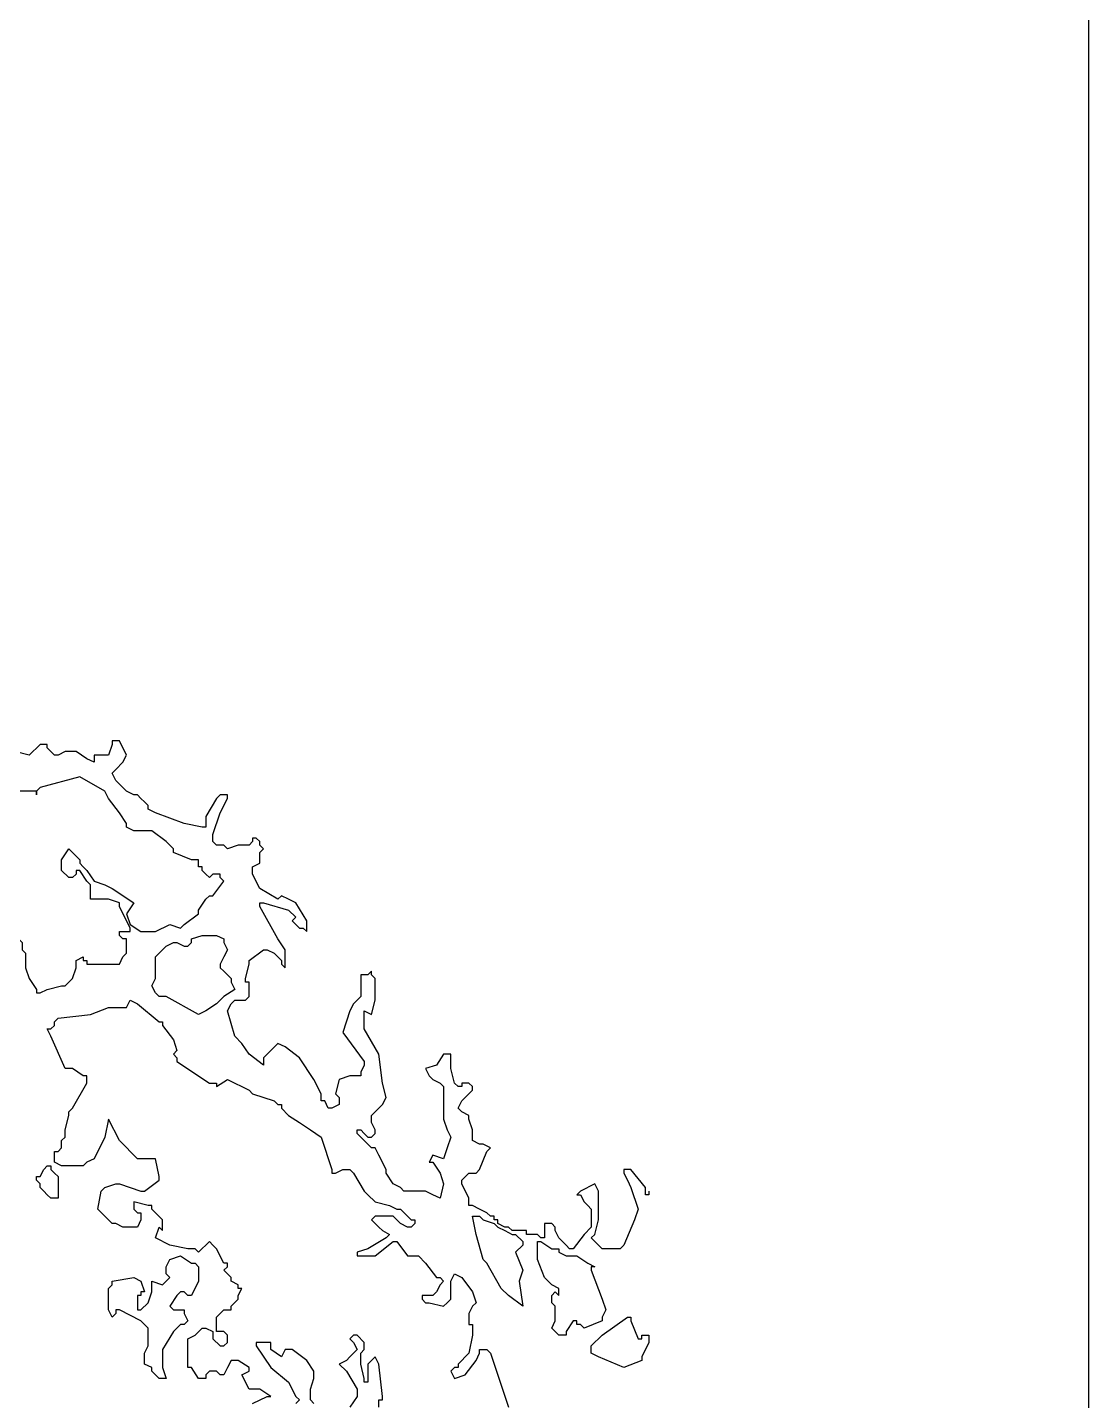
# Model space of a CAD drawing. Extents: x 0.1 to 10.9, y 0.1 to 8.4.
# Drawn here: x 9.938 to 10.92, y 2.922 to 4.193 of the extents above; entities that cross this region are included whole.
import ezdxf

# ---------------------------------------------------------------- set-up
doc = ezdxf.new("R2010")
doc.units = 0
doc.header["$MEASUREMENT"] = 0
doc.layers.add('STATE', color=7, linetype='CONTINUOUS')

# ---------------------------------------------------------------- blocks, each defined once
blk = doc.blocks.new('BLOCK_2')
at = {"layer": 'STATE'}
blk.add_lwpolyline([(0.0933, 0.0987), (0.0933, 8.3733), (10.9199, 8.3733), (10.9199, 0.0987), (0.0933, 0.0987)], dxfattribs=at)
at = {"layer": 'STATE', "color": 2}
for points in [[(10.5133, 3.1158), (10.5133, 3.1125), (10.51, 3.1125), (10.51, 3.1192), (10.4966, 3.1358), (10.4933, 3.1358), (10.4899, 3.1358), (10.4899, 3.1325), (10.4933, 3.1258), (10.4966, 3.1192), (10.5033, 3.0992), (10.4999, 3.0892), (10.4899, 3.0658), (10.4866, 3.0625), (10.4833, 3.0625), (10.4766, 3.0625), (10.4699, 3.0625), (10.4633, 3.0692), (10.4599, 3.0725), (10.4633, 3.0758), (10.4666, 3.0892), (10.4666, 3.0925), (10.4666, 3.1125), (10.4666, 3.1158), (10.4633, 3.1225), (10.45, 3.1158), (10.4466, 3.1125), (10.45, 3.1125), (10.4533, 3.1058), (10.4566, 3.1025), (10.4599, 3.0992), (10.4599, 3.0958), (10.4599, 3.0858), (10.4599, 3.0825), (10.4533, 3.0758), (10.4433, 3.0625), (10.4399, 3.0625), (10.4366, 3.0658), (10.4333, 3.0692), (10.4299, 3.0725), (10.4266, 3.0792), (10.4266, 3.0825), (10.4233, 3.0858), (10.4199, 3.0858), (10.4166, 3.0858), (10.4166, 3.0825), (10.4166, 3.0792), (10.4166, 3.0758), (10.4166, 3.0725), (10.4133, 3.0725), (10.41, 3.0758), (10.4066, 3.0758), (10.4033, 3.0758), (10.4, 3.0758), (10.4, 3.0792), (10.3966, 3.0792), (10.3933, 3.0792), (10.3899, 3.0792), (10.3866, 3.0792), (10.3833, 3.0825), (10.38, 3.0825), (10.3733, 3.0858), (10.3733, 3.0892), (10.37, 3.0892), (10.37, 3.0925), (10.3666, 3.0925), (10.3633, 3.0958), (10.3566, 3.0992), (10.3499, 3.1025), (10.3466, 3.1025), (10.3466, 3.1092), (10.34, 3.1225), (10.34, 3.1258), (10.3466, 3.1325), (10.3533, 3.1325), (10.3566, 3.1358), (10.3633, 3.1525), (10.3666, 3.1558), (10.3599, 3.1592), (10.3566, 3.1592), (10.3499, 3.1625), (10.3499, 3.1658), (10.3499, 3.1692), (10.3499, 3.1725), (10.3466, 3.1825), (10.3466, 3.1858), (10.34, 3.1892), (10.3366, 3.1925), (10.34, 3.1992), (10.3499, 3.2092), (10.3499, 3.2125), (10.3466, 3.2158), (10.34, 3.2158), (10.34, 3.2125), (10.3366, 3.2125), (10.3333, 3.2158), (10.3299, 3.2292), (10.3299, 3.2325), (10.3299, 3.2359), (10.3299, 3.2392), (10.3299, 3.2425), (10.3266, 3.2425), (10.3233, 3.2425), (10.3166, 3.2325), (10.3066, 3.2292), (10.31, 3.2225), (10.3133, 3.2192), (10.32, 3.2158), (10.3233, 3.2125), (10.3233, 3.2058), (10.3233, 3.1858), (10.3233, 3.1825), (10.3266, 3.1725), (10.3299, 3.1658), (10.3266, 3.1558), (10.3233, 3.1458), (10.3133, 3.1492), (10.31, 3.1425), (10.3133, 3.1425), (10.32, 3.1325), (10.3233, 3.1225), (10.32, 3.1092), (10.3133, 3.1125), (10.3066, 3.1158), (10.3033, 3.1158), (10.2933, 3.1158), (10.2866, 3.1158), (10.2833, 3.1192), (10.2766, 3.1225), (10.27, 3.1325), (10.27, 3.1358), (10.2633, 3.1492), (10.26, 3.1558), (10.2566, 3.1558), (10.2499, 3.1625), (10.2466, 3.1658), (10.2433, 3.1692), (10.2433, 3.1725), (10.2466, 3.1725), (10.2499, 3.1692), (10.2533, 3.1658), (10.2566, 3.1658), (10.26, 3.1692), (10.26, 3.1725), (10.2566, 3.1792), (10.2566, 3.1825), (10.2566, 3.1858), (10.2633, 3.1925), (10.2666, 3.1958), (10.27, 3.2025), (10.2666, 3.2158), (10.2633, 3.2425), (10.2499, 3.2659), (10.2499, 3.2825), (10.2566, 3.2792), (10.26, 3.2925), (10.26, 3.3125), (10.2566, 3.3159), (10.2566, 3.3192), (10.2533, 3.3159), (10.2466, 3.3159), (10.2466, 3.3092), (10.2466, 3.2959), (10.2433, 3.2925), (10.2399, 3.2892), (10.2366, 3.2825), (10.23, 3.2625), (10.2499, 3.2359), (10.2499, 3.2325), (10.2466, 3.2258), (10.2466, 3.2225), (10.2433, 3.2225), (10.2366, 3.2225), (10.2266, 3.2192), (10.2233, 3.2058), (10.2266, 3.2025), (10.2266, 3.1992), (10.2266, 3.1958), (10.2199, 3.1925), (10.2166, 3.1925), (10.2133, 3.1992), (10.21, 3.1992), (10.21, 3.2058), (10.2033, 3.2192), (10.19, 3.2392), (10.1766, 3.2492), (10.1699, 3.2525), (10.1633, 3.2458), (10.1566, 3.2392), (10.1566, 3.2359), (10.1566, 3.2325), (10.1433, 3.2425), (10.1366, 3.2525), (10.13, 3.2592), (10.1233, 3.2825), (10.1266, 3.2892), (10.13, 3.2925), (10.1333, 3.2925), (10.1366, 3.2925), (10.14, 3.2925), (10.1433, 3.2959), (10.1433, 3.3092), (10.14, 3.3092), (10.14, 3.3125), (10.1433, 3.3259), (10.1433, 3.3292), (10.1566, 3.3392), (10.16, 3.3392), (10.1666, 3.3359), (10.1733, 3.3292), (10.1733, 3.3259), (10.1766, 3.3225), (10.1766, 3.3292), (10.1766, 3.3359), (10.1766, 3.3392), (10.1699, 3.3492), (10.1533, 3.3792), (10.1533, 3.3825), (10.1566, 3.3825), (10.1799, 3.3759), (10.1866, 3.3692), (10.1833, 3.3659), (10.1866, 3.3625), (10.19, 3.3592), (10.1933, 3.3592), (10.1966, 3.3559), (10.1966, 3.3625), (10.1966, 3.3659), (10.1866, 3.3825), (10.1799, 3.3859), (10.1733, 3.3892), (10.1699, 3.3859), (10.1533, 3.3959), (10.1466, 3.4092), (10.1466, 3.4125), (10.1466, 3.4159), (10.1533, 3.4192), (10.1533, 3.4292), (10.1566, 3.4325), (10.1533, 3.4359), (10.1533, 3.4392), (10.15, 3.4425), (10.1466, 3.4425), (10.1466, 3.4392), (10.1433, 3.4359), (10.1366, 3.4359), (10.1333, 3.4359), (10.1233, 3.4325), (10.12, 3.4359), (10.1133, 3.4359), (10.1099, 3.4392), (10.1099, 3.4459), (10.1166, 3.4659), (10.1233, 3.4792), (10.1233, 3.4826), (10.12, 3.4826), (10.1166, 3.4826), (10.1133, 3.4792), (10.1033, 3.4626), (10.1033, 3.4592), (10.1033, 3.4559), (10.1033, 3.4526), (10.0999, 3.4526), (10.0833, 3.4559), (10.0566, 3.4659), (10.05, 3.4692), (10.05, 3.4725), (10.0466, 3.4759), (10.0433, 3.4792), (10.04, 3.4826), (10.0366, 3.4826), (10.0299, 3.4859), (10.02, 3.4959), (10.0166, 3.5026), (10.02, 3.5059), (10.0266, 3.5126), (10.0299, 3.5192), (10.0233, 3.5326), (10.02, 3.5326), (10.0166, 3.5326), (10.0166, 3.5292), (10.0133, 3.5192), (10.01, 3.5192), (9.9999, 3.5192), (9.9999, 3.5126), (9.9933, 3.5159), (9.9833, 3.5226), (9.9733, 3.5226), (9.9666, 3.5192), (9.9633, 3.5192), (9.96, 3.5226), (9.9566, 3.5259), (9.9566, 3.5292), (9.9533, 3.5292), (9.95, 3.5292), (9.94, 3.5192), (9.9133, 3.5259)], [(10.06, 3.3359), (10.0633, 3.3392), (10.0666, 3.3425), (10.0733, 3.3459), (10.0766, 3.3459), (10.0833, 3.3425), (10.0866, 3.3425), (10.09, 3.3459), (10.09, 3.3492), (10.0999, 3.3525), (10.1033, 3.3525), (10.1133, 3.3525), (10.12, 3.3492), (10.12, 3.3459), (10.1233, 3.3392), (10.12, 3.3325), (10.1166, 3.3259), (10.1166, 3.3225), (10.12, 3.3192), (10.1233, 3.3159), (10.1266, 3.3125), (10.1266, 3.3092), (10.13, 3.3025), (10.12, 3.2959), (10.1133, 3.2892), (10.1033, 3.2825), (10.0966, 3.2792), (10.0666, 3.2959), (10.06, 3.2959), (10.0566, 3.2992), (10.0533, 3.3059), (10.0566, 3.3125), (10.0566, 3.3259), (10.0566, 3.3292), (10.0566, 3.3325), (10.06, 3.3359)], [(9.9666, 3.2759), (9.9966, 3.2792), (10.0133, 3.2858), (10.02, 3.2858), (10.0299, 3.2858), (10.0333, 3.2925), (10.04, 3.2892), (10.06, 3.2725), (10.0633, 3.2725), (10.0633, 3.2692), (10.0733, 3.2559), (10.0766, 3.2458), (10.0733, 3.2425), (10.0766, 3.2392), (10.0766, 3.2359), (10.1066, 3.2158), (10.1133, 3.2158), (10.1133, 3.2125), (10.1233, 3.2192), (10.1433, 3.2092), (10.1466, 3.2058), (10.1666, 3.1992), (10.1699, 3.1958), (10.1733, 3.1958), (10.1733, 3.1925), (10.1799, 3.1858), (10.19, 3.1792), (10.2, 3.1725), (10.21, 3.1658), (10.2199, 3.1358), (10.2199, 3.1325), (10.2233, 3.1325), (10.23, 3.1358), (10.2333, 3.1358), (10.2366, 3.1358), (10.2399, 3.1325), (10.2499, 3.1158), (10.2533, 3.1125), (10.26, 3.1058), (10.2733, 3.1025), (10.2799, 3.0992), (10.2833, 3.0992), (10.2933, 3.0892), (10.2966, 3.0892), (10.2966, 3.0858), (10.2933, 3.0825), (10.29, 3.0825), (10.2833, 3.0858), (10.2799, 3.0892), (10.2766, 3.0925), (10.26, 3.0925), (10.2566, 3.0892), (10.2633, 3.0825), (10.2666, 3.0792), (10.2733, 3.0758), (10.27, 3.0725), (10.2533, 3.0625), (10.2433, 3.0592), (10.2433, 3.0558), (10.2466, 3.0558), (10.26, 3.0558), (10.2766, 3.0692), (10.2799, 3.0692), (10.29, 3.0558), (10.3, 3.0558), (10.3066, 3.0492), (10.3166, 3.0358), (10.32, 3.0358), (10.3233, 3.0325), (10.32, 3.0291), (10.3166, 3.0225), (10.3133, 3.0192), (10.3033, 3.0192), (10.3033, 3.0158), (10.3066, 3.0125), (10.31, 3.0125), (10.3233, 3.0092), (10.3266, 3.0125), (10.3299, 3.0158), (10.3299, 3.0192), (10.3299, 3.0225), (10.3299, 3.0258), (10.3299, 3.0325), (10.3333, 3.0391), (10.34, 3.0358), (10.3499, 3.0225), (10.3533, 3.0125), (10.3499, 3.0092), (10.3466, 3.0025), (10.3466, 2.9991), (10.3466, 2.9925), (10.3499, 2.9925), (10.3499, 2.9825), (10.3466, 2.9658), (10.3366, 2.9558), (10.3366, 2.9525), (10.3333, 2.9525), (10.3299, 2.9491), (10.3333, 2.9425), (10.3433, 2.9458), (10.3533, 2.9591), (10.3566, 2.9658), (10.3566, 2.9691), (10.3633, 2.9691), (10.3666, 2.9658), (10.3833, 2.9158)], [(10.2633, 2.9158), (10.2633, 2.9225), (10.2666, 2.9225), (10.2666, 2.9258), (10.2633, 2.9558), (10.26, 2.9625), (10.2566, 2.9591), (10.2533, 2.9558), (10.2533, 2.9425), (10.2533, 2.9391), (10.2499, 2.9391), (10.2499, 2.9425), (10.2466, 2.9558), (10.2466, 2.9658), (10.2499, 2.9691), (10.2499, 2.9725), (10.2499, 2.9758), (10.2433, 2.9825), (10.2399, 2.9825), (10.2366, 2.9791), (10.2399, 2.9758), (10.2433, 2.9691), (10.2366, 2.9625), (10.2333, 2.9591), (10.2266, 2.9558), (10.2333, 2.9491), (10.2433, 2.9325), (10.2433, 2.9291), (10.2433, 2.9258), (10.2366, 2.9158)], [(10.2033, 2.9191), (10.2, 2.9225), (10.2, 2.9258), (10.2, 2.9291), (10.2, 2.9325), (10.2033, 2.9425), (10.2033, 2.9458), (10.2033, 2.9491), (10.1966, 2.9591), (10.1833, 2.9691), (10.1766, 2.9691), (10.1733, 2.9625), (10.1633, 2.9691), (10.1633, 2.9758), (10.15, 2.9758), (10.15, 2.9725), (10.1633, 2.9525), (10.1799, 2.9391), (10.1866, 2.9258), (10.19, 2.9225), (10.1866, 2.9191)], [(10.1466, 2.9191), (10.16, 2.9258), (10.1633, 2.9258), (10.1533, 2.9325), (10.15, 2.9325), (10.1466, 2.9325), (10.1433, 2.9325), (10.1366, 2.9458), (10.1433, 2.9491), (10.1433, 2.9525), (10.1333, 2.9591), (10.1266, 2.9591), (10.1233, 2.9525), (10.12, 2.9458), (10.1166, 2.9458), (10.1133, 2.9491), (10.1099, 2.9491), (10.1066, 2.9491), (10.1033, 2.9458), (10.1033, 2.9425), (10.0999, 2.9425), (10.0966, 2.9425), (10.09, 2.9525), (10.0866, 2.9525), (10.0866, 2.9558), (10.0866, 2.9691), (10.0866, 2.9725), (10.0866, 2.9791), (10.0933, 2.9825), (10.0999, 2.9891), (10.1033, 2.9891), (10.1099, 2.9858), (10.1099, 2.9825), (10.1099, 2.9791), (10.1166, 2.9725), (10.12, 2.9725), (10.1233, 2.9758), (10.1233, 2.9825), (10.12, 2.9858), (10.1133, 2.9858), (10.1133, 2.9891), (10.1133, 2.9925), (10.1133, 2.9958), (10.1133, 2.9991), (10.12, 3.0058), (10.1266, 3.0058), (10.1266, 3.0092), (10.1333, 3.0158), (10.1333, 3.0192), (10.1366, 3.0258), (10.1333, 3.0258), (10.1333, 3.0291), (10.1266, 3.0325), (10.1266, 3.0358), (10.1233, 3.0391), (10.12, 3.0425), (10.1233, 3.0458), (10.1233, 3.0492), (10.12, 3.0492), (10.1133, 3.0625), (10.1099, 3.0658), (10.1066, 3.0692), (10.0966, 3.0592), (10.0933, 3.0625), (10.0866, 3.0625), (10.07, 3.0658), (10.0566, 3.0725), (10.06, 3.0825), (10.0633, 3.0792), (10.0633, 3.0825), (10.0633, 3.0892), (10.0533, 3.0992), (10.0533, 3.1025), (10.05, 3.1025), (10.0366, 3.1058), (10.0366, 3.1025), (10.0366, 3.0992), (10.04, 3.0958), (10.0433, 3.0958), (10.0433, 3.0892), (10.04, 3.0825), (10.0333, 3.0825), (10.0266, 3.0825), (10.02, 3.0858), (10.0166, 3.0858), (10.0033, 3.0992), (10.0066, 3.1158), (10.01, 3.1192), (10.02, 3.1225), (10.0233, 3.1225), (10.0433, 3.1158), (10.0466, 3.1158), (10.06, 3.1258), (10.06, 3.1292), (10.0566, 3.1458), (10.0533, 3.1458), (10.0466, 3.1458), (10.0433, 3.1458), (10.04, 3.1458), (10.0233, 3.1625), (10.0133, 3.1825), (10.01, 3.1658), (9.9999, 3.1458), (9.9933, 3.1425), (9.9899, 3.1392), (9.9866, 3.1392), (9.9833, 3.1392), (9.98, 3.1392), (9.9733, 3.1392), (9.9699, 3.1392), (9.9633, 3.1425), (9.9633, 3.1492), (9.9633, 3.1525), (9.9666, 3.1525), (9.9699, 3.1558), (9.9699, 3.1625), (9.9733, 3.1658), (9.9733, 3.1725), (9.9766, 3.1858), (9.9766, 3.1892), (9.98, 3.1925), (9.9933, 3.2158), (9.9933, 3.2225), (9.9899, 3.2225), (9.98, 3.2292), (9.9733, 3.2292), (9.96, 3.2592), (9.9566, 3.2659), (9.96, 3.2659), (9.9633, 3.2692), (9.9633, 3.2725), (9.9666, 3.2759)], [(9.9666, 3.1292), (9.9666, 3.1258), (9.9666, 3.1192), (9.9666, 3.1125), (9.9666, 3.1092), (9.9633, 3.1092), (9.96, 3.1092), (9.9566, 3.1125), (9.9533, 3.1158), (9.95, 3.1192), (9.95, 3.1225), (9.9466, 3.1258), (9.9466, 3.1292), (9.95, 3.1292), (9.9533, 3.1358), (9.9566, 3.1392), (9.96, 3.1392), (9.96, 3.1358), (9.9633, 3.1325), (9.9666, 3.1292)], [(10.3533, 3.0925), (10.3566, 3.0925), (10.3599, 3.0892), (10.37, 3.0858), (10.3733, 3.0825), (10.38, 3.0792), (10.3866, 3.0758), (10.3899, 3.0758), (10.3966, 3.0692), (10.3966, 3.0658), (10.3899, 3.0592), (10.3966, 3.0425), (10.3933, 3.0325), (10.3966, 3.0092), (10.3833, 3.0192), (10.3766, 3.0258), (10.3633, 3.0492), (10.3599, 3.0525), (10.3533, 3.0758), (10.3499, 3.0925), (10.3533, 3.0925)], [(10.4233, 3.0158), (10.4233, 3.0192), (10.4266, 3.0225), (10.4299, 3.0192), (10.4299, 3.0258), (10.4233, 3.0291), (10.4199, 3.0325), (10.4166, 3.0358), (10.41, 3.0525), (10.41, 3.0625), (10.41, 3.0658), (10.41, 3.0692), (10.4133, 3.0692), (10.4233, 3.0625), (10.4266, 3.0625), (10.4299, 3.0625), (10.4299, 3.0592), (10.4366, 3.0558), (10.4399, 3.0558), (10.4433, 3.0558), (10.4466, 3.0558), (10.4566, 3.0492), (10.4633, 3.0458), (10.4599, 3.0458), (10.4599, 3.0425), (10.4699, 3.0158), (10.4733, 3.0058), (10.4699, 2.9991), (10.4699, 2.9958), (10.4533, 2.9891), (10.45, 2.9925), (10.4466, 2.9925), (10.4466, 2.9958), (10.4433, 2.9958), (10.4366, 2.9858), (10.4366, 2.9825), (10.4333, 2.9825), (10.4299, 2.9825), (10.4266, 2.9858), (10.4233, 2.9891), (10.4266, 2.9958), (10.4266, 3.0092), (10.4233, 3.0125), (10.4233, 3.0158)], [(10.0166, 3.0291), (10.0166, 3.0325), (10.0366, 3.0358), (10.0433, 3.0325), (10.0466, 3.0225), (10.0433, 3.0225), (10.0433, 3.0192), (10.04, 3.0192), (10.04, 3.0158), (10.04, 3.0092), (10.04, 3.0058), (10.0433, 3.0058), (10.05, 3.0125), (10.0533, 3.0225), (10.0533, 3.0258), (10.0533, 3.0325), (10.0633, 3.0291), (10.07, 3.0358), (10.0666, 3.0391), (10.0666, 3.0458), (10.07, 3.0525), (10.0799, 3.0558), (10.09, 3.0492), (10.0933, 3.0492), (10.0966, 3.0458), (10.0966, 3.0358), (10.0966, 3.0325), (10.09, 3.0192), (10.0866, 3.0192), (10.0833, 3.0225), (10.0799, 3.0225), (10.0766, 3.0192), (10.07, 3.0092), (10.0733, 3.0058), (10.0799, 3.0058), (10.0833, 3.0058), (10.0833, 3.0025), (10.0866, 2.9958), (10.0833, 2.9925), (10.0799, 2.9925), (10.0733, 2.9858), (10.0633, 2.9691), (10.0633, 2.9591), (10.0633, 2.9525), (10.0666, 2.9425), (10.0633, 2.9425), (10.06, 2.9425), (10.0533, 2.9491), (10.0533, 2.9525), (10.0466, 2.9558), (10.0466, 2.9591), (10.0466, 2.9625), (10.0466, 2.9658), (10.05, 2.9725), (10.05, 2.9758), (10.05, 2.9891), (10.0433, 2.9958), (10.0233, 3.0058), (10.02, 3.0058), (10.02, 3.0025), (10.0166, 2.9991), (10.0133, 3.0058), (10.0133, 3.0225), (10.0133, 3.0258), (10.0166, 3.0291)], [(10.4966, 2.9991), (10.4966, 2.9958), (10.5033, 2.9791), (10.5066, 2.9791), (10.5066, 2.9825), (10.5133, 2.9825), (10.5133, 2.9791), (10.5133, 2.9758), (10.5066, 2.9625), (10.5066, 2.9591), (10.4899, 2.9525), (10.4666, 2.9625), (10.4599, 2.9658), (10.4599, 2.9725), (10.4699, 2.9825), (10.4933, 2.9991), (10.4966, 2.9991)]]:
    blk.add_lwpolyline(points, dxfattribs=at)
blk.add_open_spline([(9.8599, 3.4359), (9.8599, 3.4359), (9.8566, 3.4425), (9.8566, 3.4425), (9.8566, 3.4425), (9.8466, 3.4492), (9.8466, 3.4492), (9.8466, 3.4492), (9.8433, 3.4492), (9.8433, 3.4492), (9.8433, 3.4492), (9.83, 3.4559), (9.83, 3.4559), (9.83, 3.4559), (9.8266, 3.4692), (9.8266, 3.4692), (9.8266, 3.4692), (9.83, 3.4725), (9.83, 3.4725), (9.83, 3.4725), (9.85, 3.4859), (9.85, 3.4859), (9.85, 3.4859), (9.87, 3.4859), (9.87, 3.4859), (9.87, 3.4859), (9.8833, 3.4859), (9.8833, 3.4859), (9.8833, 3.4859), (9.8933, 3.4859), (9.8933, 3.4859), (9.8933, 3.4859), (9.8966, 3.4859), (9.8966, 3.4859), (9.8966, 3.4859), (9.9133, 3.4859), (9.9133, 3.4859), (9.9133, 3.4859), (9.9266, 3.4859), (9.9266, 3.4859), (9.9266, 3.4859), (9.9433, 3.4859), (9.9433, 3.4859), (9.9433, 3.4859), (9.9466, 3.4859), (9.9466, 3.4859), (9.9466, 3.4859), (9.9466, 3.4826), (9.9466, 3.4826), (9.9466, 3.4826), (9.9466, 3.4859), (9.9466, 3.4859), (9.9466, 3.4859), (9.95, 3.4892), (9.95, 3.4892), (9.95, 3.4892), (9.9866, 3.4992), (9.9866, 3.4992), (9.9866, 3.4992), (10.01, 3.4859), (10.01, 3.4859), (10.01, 3.4859), (10.0133, 3.4792), (10.0133, 3.4792), (10.0133, 3.4792), (10.0233, 3.4659), (10.0233, 3.4659), (10.0233, 3.4659), (10.0299, 3.4559), (10.0299, 3.4559), (10.0299, 3.4559), (10.0299, 3.4526), (10.0299, 3.4526), (10.0299, 3.4526), (10.0366, 3.4492), (10.0366, 3.4492), (10.0366, 3.4492), (10.0433, 3.4492), (10.0433, 3.4492), (10.0433, 3.4492), (10.0466, 3.4492), (10.0466, 3.4492), (10.0466, 3.4492), (10.05, 3.4492), (10.05, 3.4492), (10.05, 3.4492), (10.0533, 3.4492), (10.0533, 3.4492), (10.0533, 3.4492), (10.0666, 3.4392), (10.0666, 3.4392), (10.0666, 3.4392), (10.0733, 3.4325), (10.0733, 3.4325), (10.0733, 3.4325), (10.0733, 3.4292), (10.0733, 3.4292), (10.0733, 3.4292), (10.09, 3.4225), (10.09, 3.4225), (10.09, 3.4225), (10.0966, 3.4225), (10.0966, 3.4225), (10.0966, 3.4225), (10.0966, 3.4192), (10.0966, 3.4192), (10.0966, 3.4192), (10.0966, 3.4159), (10.0966, 3.4159), (10.0966, 3.4159), (10.0999, 3.4159), (10.0999, 3.4159), (10.0999, 3.4159), (10.0999, 3.4125), (10.0999, 3.4125), (10.0999, 3.4125), (10.1033, 3.4092), (10.1033, 3.4092), (10.1033, 3.4092), (10.1066, 3.4059), (10.1066, 3.4059), (10.1066, 3.4059), (10.1099, 3.4092), (10.1099, 3.4092), (10.1099, 3.4092), (10.1133, 3.4092), (10.1133, 3.4092), (10.1133, 3.4092), (10.1166, 3.4092), (10.1166, 3.4092), (10.1166, 3.4092), (10.1166, 3.4059), (10.1166, 3.4059), (10.1166, 3.4059), (10.12, 3.4025), (10.12, 3.4025), (10.12, 3.4025), (10.1099, 3.3892), (10.1099, 3.3892), (10.1099, 3.3892), (10.1066, 3.3892), (10.1066, 3.3892), (10.1066, 3.3892), (10.1033, 3.3859), (10.1033, 3.3859), (10.1033, 3.3859), (10.0966, 3.3759), (10.0966, 3.3759), (10.0966, 3.3759), (10.0966, 3.3725), (10.0966, 3.3725), (10.0966, 3.3725), (10.0833, 3.3625), (10.0833, 3.3625), (10.0833, 3.3625), (10.0799, 3.3592), (10.0799, 3.3592), (10.0799, 3.3592), (10.07, 3.3625), (10.07, 3.3625), (10.07, 3.3625), (10.0566, 3.3559), (10.0566, 3.3559), (10.0566, 3.3559), (10.0533, 3.3559), (10.0533, 3.3559), (10.0533, 3.3559), (10.0433, 3.3559), (10.0433, 3.3559), (10.0433, 3.3559), (10.0333, 3.3625), (10.0333, 3.3625), (10.0333, 3.3625), (10.0299, 3.3725), (10.0299, 3.3725), (10.0299, 3.3725), (10.0366, 3.3825), (10.0366, 3.3825), (10.0366, 3.3825), (10.0166, 3.3959), (10.0166, 3.3959), (10.0166, 3.3959), (10.01, 3.3992), (10.01, 3.3992), (10.01, 3.3992), (9.9999, 3.4025), (9.9999, 3.4025), (9.9999, 3.4025), (9.9933, 3.4125), (9.9933, 3.4125), (9.9933, 3.4125), (9.9899, 3.4159), (9.9899, 3.4159), (9.9899, 3.4159), (9.9866, 3.4192), (9.9866, 3.4192), (9.9866, 3.4192), (9.9866, 3.4225), (9.9866, 3.4225), (9.9866, 3.4225), (9.9833, 3.4259), (9.9833, 3.4259), (9.9833, 3.4259), (9.9766, 3.4325), (9.9766, 3.4325), (9.9766, 3.4325), (9.9699, 3.4225), (9.9699, 3.4225), (9.9699, 3.4225), (9.9699, 3.4159), (9.9699, 3.4159), (9.9699, 3.4159), (9.9699, 3.4125), (9.9699, 3.4125), (9.9699, 3.4125), (9.9766, 3.4059), (9.9766, 3.4059), (9.9766, 3.4059), (9.98, 3.4059), (9.98, 3.4059), (9.98, 3.4059), (9.9833, 3.4092), (9.9833, 3.4092), (9.9833, 3.4092), (9.9833, 3.4125), (9.9833, 3.4125), (9.9833, 3.4125), (9.9866, 3.4125), (9.9866, 3.4125), (9.9866, 3.4125), (9.9933, 3.4025), (9.9933, 3.4025), (9.9933, 3.4025), (9.9966, 3.3992), (9.9966, 3.3992), (9.9966, 3.3992), (9.9966, 3.3926), (9.9966, 3.3926), (9.9966, 3.3926), (9.9966, 3.3859), (9.9966, 3.3859), (9.9966, 3.3859), (9.9999, 3.3859), (9.9999, 3.3859), (9.9999, 3.3859), (10.0133, 3.3859), (10.0133, 3.3859), (10.0133, 3.3859), (10.0233, 3.3825), (10.0233, 3.3825), (10.0233, 3.3825), (10.0233, 3.3792), (10.0233, 3.3792), (10.0233, 3.3792), (10.0333, 3.3592), (10.0333, 3.3592), (10.0333, 3.3592), (10.0333, 3.3559), (10.0333, 3.3559), (10.0333, 3.3559), (10.0299, 3.3559), (10.0299, 3.3559), (10.0299, 3.3559), (10.0233, 3.3559), (10.0233, 3.3559), (10.0233, 3.3559), (10.0233, 3.3525), (10.0233, 3.3525), (10.0233, 3.3525), (10.0266, 3.3492), (10.0266, 3.3492), (10.0266, 3.3492), (10.0299, 3.3492), (10.0299, 3.3492), (10.0299, 3.3492), (10.0299, 3.3425), (10.0299, 3.3425), (10.0299, 3.3425), (10.0299, 3.3359), (10.0299, 3.3359), (10.0299, 3.3359), (10.0266, 3.3325), (10.0266, 3.3325), (10.0266, 3.3325), (10.0233, 3.3259), (10.0233, 3.3259), (10.0233, 3.3259), (9.9966, 3.3259), (9.9966, 3.3259), (9.9966, 3.3259), (9.9933, 3.3259), (9.9933, 3.3259), (9.9933, 3.3259), (9.9933, 3.3292), (9.9933, 3.3292), (9.9933, 3.3292), (9.9899, 3.3292), (9.9899, 3.3292), (9.9899, 3.3292), (9.9899, 3.3325), (9.9899, 3.3325), (9.9899, 3.3325), (9.9833, 3.3292), (9.9833, 3.3292), (9.9833, 3.3292), (9.9833, 3.3225), (9.9833, 3.3225), (9.9833, 3.3225), (9.98, 3.3125), (9.98, 3.3125), (9.98, 3.3125), (9.9733, 3.3059), (9.9733, 3.3059), (9.9733, 3.3059), (9.9699, 3.3059), (9.9699, 3.3059), (9.9699, 3.3059), (9.9566, 3.3025), (9.9566, 3.3025), (9.9566, 3.3025), (9.95, 3.2992), (9.95, 3.2992), (9.95, 3.2992), (9.9466, 3.2992), (9.9466, 3.2992), (9.9466, 3.2992), (9.9466, 3.3025), (9.9466, 3.3025), (9.9466, 3.3025), (9.94, 3.3125), (9.94, 3.3125), (9.94, 3.3125), (9.9366, 3.3225), (9.9366, 3.3225), (9.9366, 3.3225), (9.9366, 3.3292), (9.9366, 3.3292), (9.9366, 3.3292), (9.9366, 3.3325), (9.9366, 3.3325), (9.9366, 3.3325), (9.9366, 3.3359), (9.9366, 3.3359), (9.9366, 3.3359), (9.9333, 3.3392), (9.9333, 3.3392), (9.9333, 3.3392), (9.9333, 3.3459), (9.9333, 3.3459), (9.9333, 3.3459), (9.9299, 3.3492), (9.9299, 3.3492), (9.9299, 3.3492), (9.9266, 3.3559), (9.9266, 3.3559), (9.9266, 3.3559), (9.9233, 3.3592), (9.9233, 3.3592), (9.9233, 3.3592), (9.9199, 3.3592), (9.9199, 3.3592), (9.9199, 3.3592), (9.9199, 3.3625), (9.9199, 3.3625), (9.9199, 3.3625), (9.9166, 3.3692), (9.9166, 3.3692), (9.9166, 3.3692), (9.9166, 3.3759), (9.9166, 3.3759), (9.9166, 3.3759), (9.9166, 3.3792), (9.9166, 3.3792), (9.9166, 3.3792), (9.9133, 3.3892), (9.9133, 3.3892), (9.9133, 3.3892), (9.9133, 3.3959), (9.9133, 3.3959), (9.9133, 3.3959), (9.91, 3.3992), (9.91, 3.3992), (9.91, 3.3992), (9.91, 3.4059), (9.91, 3.4059), (9.91, 3.4059), (9.91, 3.4092), (9.91, 3.4092), (9.91, 3.4092), (9.9066, 3.4192), (9.9066, 3.4192), (9.9066, 3.4192), (9.9033, 3.4159), (9.9033, 3.4159), (9.9033, 3.4159), (9.9033, 3.4125), (9.9033, 3.4125), (9.9033, 3.4125), (9.9, 3.4059), (9.9, 3.4059), (9.9, 3.4059), (9.8966, 3.4059), (9.8966, 3.4059), (9.8966, 3.4059), (9.8933, 3.4059), (9.8933, 3.4059), (9.8933, 3.4059), (9.89, 3.4059), (9.89, 3.4059), (9.89, 3.4059), (9.89, 3.4092), (9.89, 3.4092), (9.89, 3.4092), (9.8766, 3.4092), (9.8766, 3.4092), (9.8766, 3.4092), (9.87, 3.4159), (9.87, 3.4159), (9.87, 3.4159), (9.8599, 3.4292), (9.8599, 3.4292), (9.8599, 3.4292), (9.8633, 3.4325), (9.8633, 3.4325), (9.8633, 3.4325), (9.8599, 3.4359), (9.8599, 3.4359)], degree=3, knots=[0, 0, 0, 0, 1, 1, 1, 2, 2, 2, 3, 3, 3, 4, 4, 4, 5, 5, 5, 6, 6, 6, 7, 7, 7, 8, 8, 8, 9, 9, 9, 10, 10, 10, 11, 11, 11, 12, 12, 12, 13, 13, 13, 14, 14, 14, 15, 15, 15, 16, 16, 16, 17, 17, 17, 18, 18, 18, 19, 19, 19, 20, 20, 20, 21, 21, 21, 22, 22, 22, 23, 23, 23, 24, 24, 24, 25, 25, 25, 26, 26, 26, 27, 27, 27, 28, 28, 28, 29, 29, 29, 30, 30, 30, 31, 31, 31, 32, 32, 32, 33, 33, 33, 34, 34, 34, 35, 35, 35, 36, 36, 36, 37, 37, 37, 38, 38, 38, 39, 39, 39, 40, 40, 40, 41, 41, 41, 42, 42, 42, 43, 43, 43, 44, 44, 44, 45, 45, 45, 46, 46, 46, 47, 47, 47, 48, 48, 48, 49, 49, 49, 50, 50, 50, 51, 51, 51, 52, 52, 52, 53, 53, 53, 54, 54, 54, 55, 55, 55, 56, 56, 56, 57, 57, 57, 58, 58, 58, 59, 59, 59, 60, 60, 60, 61, 61, 61, 62, 62, 62, 63, 63, 63, 64, 64, 64, 65, 65, 65, 66, 66, 66, 67, 67, 67, 68, 68, 68, 69, 69, 69, 70, 70, 70, 71, 71, 71, 72, 72, 72, 73, 73, 73, 74, 74, 74, 75, 75, 75, 76, 76, 76, 77, 77, 77, 78, 78, 78, 79, 79, 79, 80, 80, 80, 81, 81, 81, 82, 82, 82, 83, 83, 83, 84, 84, 84, 85, 85, 85, 86, 86, 86, 87, 87, 87, 88, 88, 88, 89, 89, 89, 90, 90, 90, 91, 91, 91, 92, 92, 92, 93, 93, 93, 94, 94, 94, 95, 95, 95, 96, 96, 96, 97, 97, 97, 98, 98, 98, 99, 99, 99, 100, 100, 100, 101, 101, 101, 102, 102, 102, 103, 103, 103, 104, 104, 104, 105, 105, 105, 106, 106, 106, 107, 107, 107, 108, 108, 108, 109, 109, 109, 110, 110, 110, 111, 111, 111, 112, 112, 112, 113, 113, 113, 114, 114, 114, 115, 115, 115, 116, 116, 116, 117, 117, 117, 118, 118, 118, 119, 119, 119, 120, 120, 120, 121, 121, 121, 122, 122, 122, 123, 123, 123, 124, 124, 124, 125, 125, 125, 126, 126, 126, 127, 127, 127, 128, 128, 128, 129, 129, 129, 130, 130, 130, 131, 131, 131, 132, 132, 132, 133, 133, 133, 134, 134, 134, 135, 135, 135, 136, 136, 136, 137, 137, 137, 138, 138, 138, 139, 139, 139, 140, 140, 140, 141, 141, 141, 142, 142, 142, 142], dxfattribs=at)

msp = doc.modelspace()

# ---------------------------------------------------------------- block references
at = {"layer": 'STATE'}
msp.add_blockref('BLOCK_2', (0, 0), dxfattribs=at)

doc.saveas('drawing.dxf')
